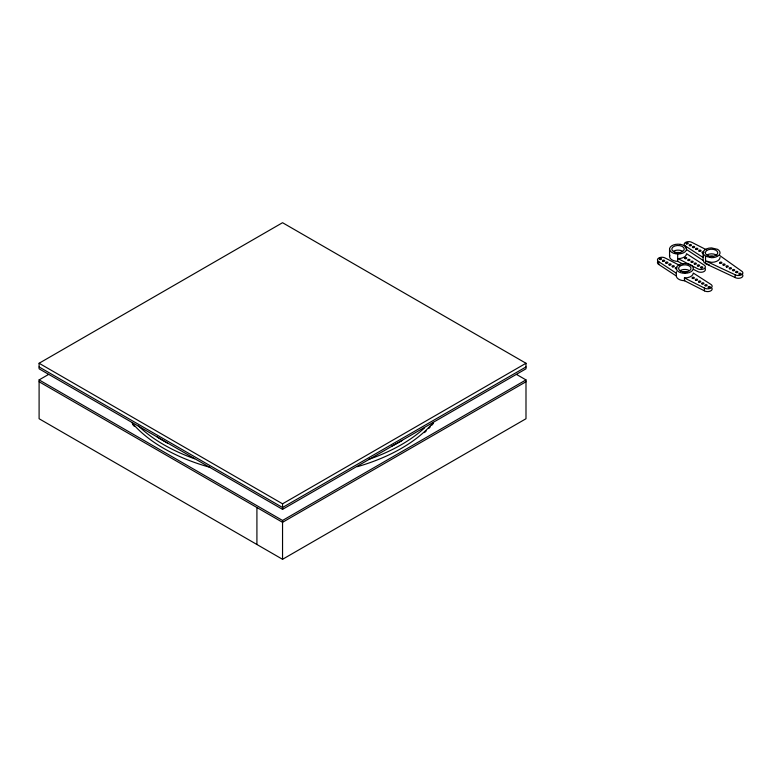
<?xml version="1.0" encoding="UTF-8"?>
<svg xmlns="http://www.w3.org/2000/svg" width="782" height="782" viewBox="0 0 782 782"><rect width="100%" height="100%" fill="white"/><g stroke="black" fill="none" stroke-linecap="round" stroke-linejoin="round"><path stroke-width="1.17" d="M39.1 363.259L282.546 222.704L525.993 363.259L525.993 368.811L282.546 509.356L39.1 368.811L39.1 363.259L282.546 503.813L525.993 363.259M516.511 374.431L525.993 379.905L525.993 418.741L282.546 559.296L39.1 418.741L39.1 379.905L48.582 374.431M525.993 366.953L282.546 507.508L39.1 366.953M39.1 379.905L282.546 520.46L525.993 379.905M525.993 381.753L282.546 522.308L39.1 381.753M678.043 261.383L675.843 261.217A8.494 4.907 0 0 1 669.842 255.215M684.436 277.913L684.797 277.942A8.494 4.907 0 0 0 693.292 273.035L710.828 284.355A4.526 2.62 0 0 1 710.828 288.059A4.526 2.62 0 0 1 704.426 288.059L684.436 277.913L684.436 280.689L704.426 290.836A4.526 2.62 0 0 0 709.89 291.246A4.526 2.62 0 0 0 712.001 288.304M684.797 280.709L682.598 280.543A8.494 4.907 0 0 1 676.596 277.082L676.303 275.811M709.342 264.942L704.191 262.654L703.047 260.201M705.54 256.271L711.542 257.708A8.494 4.907 0 0 0 719.391 254.688A8.494 4.907 0 0 0 717.553 249.341L711.542 247.904A8.494 4.907 0 0 0 703.047 252.811L703.341 254.072L705.54 256.271L705.54 263.671L735.168 277.542A4.526 2.62 0 0 0 741.131 277.766A4.526 2.62 0 0 0 742.294 274.384M719.469 255.333L741.571 271.071A4.526 2.62 0 0 1 741.571 274.765A4.526 2.62 0 0 1 735.168 274.765L705.54 260.895L711.542 262.332A8.494 4.907 0 0 0 720.036 257.434M706.645 249.888L691.923 242.4A4.526 2.62 0 0 0 685.521 242.4A4.526 2.62 0 0 0 685.521 246.105L685.521 247.953M682.94 264.033L677.681 261.364L677.681 253.964M693.458 269.37L697.661 271.51A4.526 2.62 0 0 0 703.624 271.735A4.526 2.62 0 0 0 704.787 268.353M679.9 265.489L665.169 258.011A4.526 2.62 0 0 0 658.767 258.011A4.526 2.62 0 0 0 658.767 261.706L658.767 264.482L676.352 276.017L676.303 273.035A8.494 4.907 0 0 1 676.596 271.765M658.767 261.706L676.352 273.241M685.521 246.105L703.047 257.434A8.494 4.907 0 0 1 703.341 256.164M686.488 249.517L703.096 260.416L703.096 253.016M735.168 274.765L735.168 277.542M704.426 288.059L704.426 290.836M669.548 249.087L669.548 256.486M282.546 503.813L282.546 509.356M282.546 520.46L282.546 559.296M256.916 507.508L256.916 544.497M433.463 423.297A167.886 96.929 0 0 1 431.83 425.173M430.237 426.923A167.886 96.929 0 0 1 428.673 428.556M426.21 430.98A167.886 96.929 0 0 1 424.489 432.583M134.269 426.288A167.886 96.929 0 0 1 132.647 424.479M424.489 427.959A167.886 96.929 0 0 1 368.615 459.425M194.63 458.78A167.886 96.929 0 0 1 138.59 426.073M433.463 422.368A167.886 96.929 0 0 1 357.276 466.698M209.693 467.235A167.886 96.929 0 0 1 131.865 422.642M402.31 440.432A167.886 96.929 0 0 1 391.616 446.19M167.407 443.052A167.886 96.929 0 0 1 157.28 437.04M709.577 256.779A2.268 1.31 0 0 1 713.507 256.779M707.143 254.883A6.227 3.597 0 0 1 716.938 255.636M703.429 253.212A1.134 0.655 0 0 1 702.07 252.801A1.134 0.655 0 0 1 702.656 251.98A1.134 0.655 0 0 1 704.113 252.254M658.767 264.482A4.526 2.62 0 0 1 658.043 261.325M676.958 268.744A1.134 0.655 0 0 1 675.257 268.177A1.134 0.655 0 0 1 676.948 267.61M682.833 272.38A2.268 1.31 0 0 1 686.762 272.38M680.389 270.494A6.227 3.597 0 0 1 689.196 270.494M673.644 251.169A6.227 3.597 0 0 1 682.451 251.169M676.078 253.055A2.268 1.31 0 0 1 680.008 253.055M680.242 244.346L678.043 244.18A8.494 4.907 0 0 0 669.627 248.441A8.494 4.907 0 0 0 675.843 253.827L678.043 253.994A8.494 4.907 0 0 0 686.537 249.087L686.244 247.816A8.494 4.907 0 0 0 680.242 244.346M678.043 258.617L697.661 268.734A4.526 2.62 0 0 0 704.074 268.734A4.526 2.62 0 0 0 704.074 265.039L686.537 253.71A8.494 4.907 0 0 1 678.043 258.617M684.797 273.319L682.598 273.153A8.494 4.907 0 0 1 678.287 265.264A8.494 4.907 0 0 1 692.49 266.339A8.494 4.907 0 0 1 684.797 273.319M695.931 249.341A1.134 0.655 0 0 0 697.818 249.047A1.134 0.655 0 0 0 696.439 248.246A1.134 0.655 0 0 0 695.931 249.341M692.96 247.591A1.134 0.655 0 0 0 694.66 247.024A1.134 0.655 0 0 0 692.96 246.457A1.134 0.655 0 0 0 692.96 247.591M739.401 274.414A1.134 0.655 0 0 0 741.101 273.847A1.134 0.655 0 0 0 739.401 273.28A1.134 0.655 0 0 0 739.401 274.414M732.998 270.709A1.134 0.655 0 0 0 734.699 270.142A1.134 0.655 0 0 0 732.998 269.575A1.134 0.655 0 0 0 732.998 270.709M689.519 245.646A1.134 0.655 0 0 0 691.415 245.353A1.134 0.655 0 0 0 690.027 244.551A1.134 0.655 0 0 0 689.519 245.646M729.557 268.754A1.134 0.655 0 0 0 731.453 268.461A1.134 0.655 0 0 0 730.065 267.669A1.134 0.655 0 0 0 729.557 268.754M736.204 272.556A1.134 0.655 0 0 0 737.905 271.999A1.134 0.655 0 0 0 736.204 271.432A1.134 0.655 0 0 0 736.204 272.556M723.389 265.166A1.134 0.655 0 0 0 725.09 264.599A1.134 0.655 0 0 0 723.389 264.033A1.134 0.655 0 0 0 723.389 265.166M719.948 263.211A1.134 0.655 0 0 0 721.845 262.918A1.134 0.655 0 0 0 720.457 262.117A1.134 0.655 0 0 0 719.948 263.211M726.595 267.014A1.134 0.655 0 0 0 728.286 266.447A1.134 0.655 0 0 0 726.595 265.88A1.134 0.655 0 0 0 726.595 267.014M708.424 255.919A6.227 3.597 0 0 0 717.768 252.811A6.227 3.597 0 0 0 708.424 249.693A6.227 3.597 0 0 0 708.424 255.919M686.547 243.896A1.134 0.655 0 0 0 688.248 243.329A1.134 0.655 0 0 0 686.547 242.762A1.134 0.655 0 0 0 686.547 243.896M699.128 251.188A1.134 0.655 0 0 0 701.024 250.895A1.134 0.655 0 0 0 699.636 250.093A1.134 0.655 0 0 0 699.128 251.188M659.568 259.399A1.134 0.655 0 0 0 661.464 259.106A1.134 0.655 0 0 0 660.076 258.304A1.134 0.655 0 0 0 659.568 259.399M708.424 287.6A1.134 0.655 0 0 0 710.32 287.307A1.134 0.655 0 0 0 708.932 286.505A1.134 0.655 0 0 0 708.424 287.6M665.971 263.094A1.134 0.655 0 0 0 667.867 262.801A1.134 0.655 0 0 0 666.479 261.999A1.134 0.655 0 0 0 665.971 263.094M702.021 283.895A1.134 0.655 0 0 0 703.917 283.602A1.134 0.655 0 0 0 702.529 282.801A1.134 0.655 0 0 0 702.021 283.895M698.815 282.048A1.134 0.655 0 0 0 700.711 281.755A1.134 0.655 0 0 0 699.323 280.953A1.134 0.655 0 0 0 698.815 282.048M705.217 285.743A1.134 0.655 0 0 0 707.114 285.45A1.134 0.655 0 0 0 705.726 284.658A1.134 0.655 0 0 0 705.217 285.743M672.383 266.799A1.134 0.655 0 0 0 674.279 266.506A1.134 0.655 0 0 0 672.891 265.704A1.134 0.655 0 0 0 672.383 266.799M669.177 264.942A1.134 0.655 0 0 0 671.073 264.648A1.134 0.655 0 0 0 669.685 263.857A1.134 0.655 0 0 0 669.177 264.942M662.774 261.247A1.134 0.655 0 0 0 664.661 260.953A1.134 0.655 0 0 0 663.273 260.152A1.134 0.655 0 0 0 662.774 261.247M695.609 280.2A1.134 0.655 0 0 0 697.505 279.907A1.134 0.655 0 0 0 696.117 279.106A1.134 0.655 0 0 0 695.609 280.2M680.389 270.953A6.227 3.597 0 0 0 690.809 269.34A6.227 3.597 0 0 0 683.185 264.942A6.227 3.597 0 0 0 680.389 270.953M692.402 278.353A1.134 0.655 0 0 0 694.299 278.06A1.134 0.655 0 0 0 692.911 277.258A1.134 0.655 0 0 0 692.402 278.353M691.493 262.371A1.134 0.655 0 0 0 693.194 261.804A1.134 0.655 0 0 0 691.493 261.237A1.134 0.655 0 0 0 691.493 262.371M697.896 266.066A1.134 0.655 0 0 0 699.597 265.499A1.134 0.655 0 0 0 697.896 264.932A1.134 0.655 0 0 0 697.896 266.066M688.287 260.514A1.134 0.655 0 0 0 689.988 259.947A1.134 0.655 0 0 0 688.287 259.389A1.134 0.655 0 0 0 688.287 260.514M694.465 264.111A1.134 0.655 0 0 0 696.351 263.817A1.134 0.655 0 0 0 694.973 263.016A1.134 0.655 0 0 0 694.465 264.111M701.102 267.913A1.134 0.655 0 0 0 702.803 267.346A1.134 0.655 0 0 0 701.102 266.779A1.134 0.655 0 0 0 701.102 267.913M685.091 258.666A1.134 0.655 0 0 0 686.782 258.099A1.134 0.655 0 0 0 685.091 257.532A1.134 0.655 0 0 0 685.091 258.666M674.934 252.205A6.227 3.597 0 0 0 684.27 249.087A6.227 3.597 0 0 0 674.934 245.968A6.227 3.597 0 0 0 674.934 252.205"/></g></svg>
